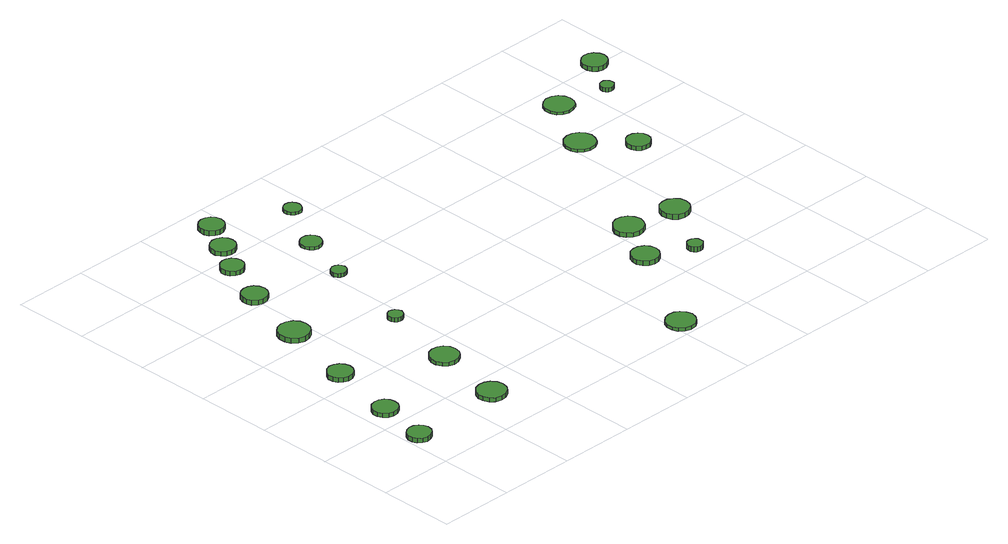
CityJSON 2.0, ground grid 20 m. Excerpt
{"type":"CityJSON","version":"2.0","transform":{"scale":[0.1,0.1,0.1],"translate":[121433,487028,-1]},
"CityObjects":{
"tree1":{"type":"SolitaryVegetationObject","attributes":{"function":"something"},"geometry":[{"type":"MultiSurface","lod":"1","boundaries":[[[0,1,2,3,4,5,6,7,8,9,10,11,12,13,14]],[[15,16,17,18,19,20,21,22,23,24,25,26,27,28,29]],[[0,29,28,1]],[[1,28,27,2]],[[2,27,26,3]],[[3,26,25,4]],[[4,25,24,5]],[[5,24,23,6]],[[6,23,22,7]],[[7,22,21,8]],[[8,21,20,9]],[[9,20,19,10]],[[10,19,18,11]],[[11,18,17,12]],[[12,17,16,13]],[[13,16,15,14]],[[14,15,29,0]]]}]},
"tree2":{"type":"SolitaryVegetationObject","attributes":{"function":"something"},"geometry":[{"type":"MultiSurface","lod":"1","boundaries":[[[30,31,32,33,34,35,36,37,38,39,40,41,42,43,44]],[[45,46,47,48,49,50,51,52,53,54,55,56,57,58,59]],[[30,59,58,31]],[[31,58,57,32]],[[32,57,56,33]],[[33,56,55,34]],[[34,55,54,35]],[[35,54,53,36]],[[36,53,52,37]],[[37,52,51,38]],[[38,51,50,39]],[[39,50,49,40]],[[40,49,48,41]],[[41,48,47,42]],[[42,47,46,43]],[[43,46,45,44]],[[44,45,59,30]]]}]},
"tree3":{"type":"SolitaryVegetationObject","attributes":{"function":"something"},"geometry":[{"type":"MultiSurface","lod":"1","boundaries":[[[60,61,62,63,64,65,66,67,68,69,70,71,72,73,74]],[[75,76,77,78,79,80,81,82,83,84,85,86,87,88,89]],[[60,89,88,61]],[[61,88,87,62]],[[62,87,86,63]],[[63,86,85,64]],[[64,85,84,65]],[[65,84,83,66]],[[66,83,82,67]],[[67,82,81,68]],[[68,81,80,69]],[[69,80,79,70]],[[70,79,78,71]],[[71,78,77,72]],[[72,77,76,73]],[[73,76,75,74]],[[74,75,89,60]]]}]},
"tree4":{"type":"SolitaryVegetationObject","attributes":{"function":"something"},"geometry":[{"type":"MultiSurface","lod":"1","boundaries":[[[90,91,92,93,94,95,96,97,98,99,100,101,102,103,104]],[[105,106,107,108,109,110,111,112,113,114,115,116,117,118,119]],[[90,119,118,91]],[[91,118,117,92]],[[92,117,116,93]],[[93,116,115,94]],[[94,115,114,95]],[[95,114,113,96]],[[96,113,112,97]],[[97,112,111,98]],[[98,111,110,99]],[[99,110,109,100]],[[100,109,108,101]],[[101,108,107,102]],[[102,107,106,103]],[[103,106,105,104]],[[104,105,119,90]]]}]},
"tree5":{"type":"SolitaryVegetationObject","attributes":{"function":"something"},"geometry":[{"type":"MultiSurface","lod":"1","boundaries":[[[120,121,122,123,124,125,126,127,128,129,130,131,132,133,134]],[[135,136,137,138,139,140,141,142,143,144,145,146,147,148,149]],[[120,149,148,121]],[[121,148,147,122]],[[122,147,146,123]],[[123,146,145,124]],[[124,145,144,125]],[[125,144,143,126]],[[126,143,142,127]],[[127,142,141,128]],[[128,141,140,129]],[[129,140,139,130]],[[130,139,138,131]],[[131,138,137,132]],[[132,137,136,133]],[[133,136,135,134]],[[134,135,149,120]]]}]},
"tree6":{"type":"SolitaryVegetationObject","attributes":{"function":"something"},"geometry":[{"type":"MultiSurface","lod":"1","boundaries":[[[150,151,152,153,154,155,156,157,158,159,160,161,162,163,164]],[[165,166,167,168,169,170,171,172,173,174,175,176,177,178,179]],[[150,179,178,151]],[[151,178,177,152]],[[152,177,176,153]],[[153,176,175,154]],[[154,175,174,155]],[[155,174,173,156]],[[156,173,172,157]],[[157,172,171,158]],[[158,171,170,159]],[[159,170,169,160]],[[160,169,168,161]],[[161,168,167,162]],[[162,167,166,163]],[[163,166,165,164]],[[164,165,179,150]]]}]},
"tree7":{"type":"SolitaryVegetationObject","attributes":{"function":"something"},"geometry":[{"type":"MultiSurface","lod":"1","boundaries":[[[180,181,182,183,184,185,186,187,188,189,190,191,192,193,194]],[[195,196,197,198,199,200,201,202,203,204,205,206,207,208,209]],[[180,209,208,181]],[[181,208,207,182]],[[182,207,206,183]],[[183,206,205,184]],[[184,205,204,185]],[[185,204,203,186]],[[186,203,202,187]],[[187,202,201,188]],[[188,201,200,189]],[[189,200,199,190]],[[190,199,198,191]],[[191,198,197,192]],[[192,197,196,193]],[[193,196,195,194]],[[194,195,209,180]]]}]},
"tree8":{"type":"SolitaryVegetationObject","attributes":{"function":"something"},"geometry":[{"type":"MultiSurface","lod":"1","boundaries":[[[210,211,212,213,214,215,216,217,218,219,220,221,222,223,224]],[[225,226,227,228,229,230,231,232,233,234,235,236,237,238,239]],[[210,239,238,211]],[[211,238,237,212]],[[212,237,236,213]],[[213,236,235,214]],[[214,235,234,215]],[[215,234,233,216]],[[216,233,232,217]],[[217,232,231,218]],[[218,231,230,219]],[[219,230,229,220]],[[220,229,228,221]],[[221,228,227,222]],[[222,227,226,223]],[[223,226,225,224]],[[224,225,239,210]]]}]},
"tree9":{"type":"SolitaryVegetationObject","attributes":{"function":"something"},"geometry":[{"type":"MultiSurface","lod":"1","boundaries":[[[240,241,242,243,244,245,246,247,248,249,250,251,252,253,254]],[[255,256,257,258,259,260,261,262,263,264,265,266,267,268,269]],[[240,269,268,241]],[[241,268,267,242]],[[242,267,266,243]],[[243,266,265,244]],[[244,265,264,245]],[[245,264,263,246]],[[246,263,262,247]],[[247,262,261,248]],[[248,261,260,249]],[[249,260,259,250]],[[250,259,258,251]],[[251,258,257,252]],[[252,257,256,253]],[[253,256,255,254]],[[254,255,269,240]]]}]},
"tree10":{"type":"SolitaryVegetationObject","attributes":{"function":"something"},"geometry":[{"type":"MultiSurface","lod":"1","boundaries":[[[270,271,272,273,274,275,276,277,278,279,280,281,282,283,284]],[[285,286,287,288,289,290,291,292,293,294,295,296,297,298,299]],[[270,299,298,271]],[[271,298,297,272]],[[272,297,296,273]],[[273,296,295,274]],[[274,295,294,275]],[[275,294,293,276]],[[276,293,292,277]],[[277,292,291,278]],[[278,291,290,279]],[[279,290,289,280]],[[280,289,288,281]],[[281,288,287,282]],[[282,287,286,283]],[[283,286,285,284]],[[284,285,299,270]]]}]},
"tree11":{"type":"SolitaryVegetationObject","attributes":{"function":"something"},"geometry":[{"type":"MultiSurface","lod":"1","boundaries":[[[300,301,302,303,304,305,306,307,308,309,310,311,312,313,314]],[[315,316,317,318,319,320,321,322,323,324,325,326,327,328,329]],[[300,329,328,301]],[[301,328,327,302]],[[302,327,326,303]],[[303,326,325,304]],[[304,325,324,305]],[[305,324,323,306]],[[306,323,322,307]],[[307,322,321,308]],[[308,321,320,309]],[[309,320,319,310]],[[310,319,318,311]],[[311,318,317,312]],[[312,317,316,313]],[[313,316,315,314]],[[314,315,329,300]]]}]},
"tree12":{"type":"SolitaryVegetationObject","attributes":{"function":"something"},"geometry":[{"type":"MultiSurface","lod":"1","boundaries":[[[330,331,332,333,334,335,336,337,338,339,340,341,342,343,344]],[[345,346,347,348,349,350,351,352,353,354,355,356,357,358,359]],[[330,359,358,331]],[[331,358,357,332]],[[332,357,356,333]],[[333,356,355,334]],[[334,355,354,335]],[[335,354,353,336]],[[336,353,352,337]],[[337,352,351,338]],[[338,351,350,339]],[[339,350,349,340]],[[340,349,348,341]],[[341,348,347,342]],[[342,347,346,343]],[[343,346,345,344]],[[344,345,359,330]]]}]},
"tree13":{"type":"SolitaryVegetationObject","attributes":{"function":"something"},"geometry":[{"type":"MultiSurface","lod":"1","boundaries":[[[360,361,362,363,364,365,366,367,368,369,370,371,372,373,374]],[[375,376,377,378,379,380,381,382,383,384,385,386,387,388,389]],[[360,389,388,361]],[[361,388,387,362]],[[362,387,386,363]],[[363,386,385,364]],[[364,385,384,365]],[[365,384,383,366]],[[366,383,382,367]],[[367,382,381,368]],[[368,381,380,369]],[[369,380,379,370]],[[370,379,378,371]],[[371,378,377,372]],[[372,377,376,373]],[[373,376,375,374]],[[374,375,389,360]]]}]},
"tree14":{"type":"SolitaryVegetationObject","attributes":{"function":"something"},"geometry":[{"type":"MultiSurface","lod":"1","boundaries":[[[390,391,392,393,394,395,396,397,398,399,400,401,402,403,404]],[[405,406,407,408,409,410,411,412,413,414,415,416,417,418,419]],[[390,419,418,391]],[[391,418,417,392]],[[392,417,416,393]],[[393,416,415,394]],[[394,415,414,395]],[[395,414,413,396]],[[396,413,412,397]],[[397,412,411,398]],[[398,411,410,399]],[[399,410,409,400]],[[400,409,408,401]],[[401,408,407,402]],[[402,407,406,403]],[[403,406,405,404]],[[404,405,419,390]]]}]},
"tree15":{"type":"SolitaryVegetationObject","attributes":{"function":"something"},"geometry":[{"type":"MultiSurface","lod":"1","boundaries":[[[420,421,422,423,424,425,426,427,428,429,430,431,432,433,434]],[[435,436,437,438,439,440,441,442,443,444,445,446,447,448,449]],[[420,449,448,421]],[[421,448,447,422]],[[422,447,446,423]],[[423,446,445,424]],[[424,445,444,425]],[[425,444,443,426]],[[426,443,442,427]],[[427,442,441,428]],[[428,441,440,429]],[[429,440,439,430]],[[430,439,438,431]],[[431,438,437,432]],[[432,437,436,433]],[[433,436,435,434]],[[434,435,449,420]]]}]},
"tree16":{"type":"SolitaryVegetationObject","attributes":{"function":"something"},"geometry":[{"type":"MultiSurface","lod":"1","boundaries":[[[450,451,452,453,454,455,456,457,458,459,460,461,462,463,464]],[[465,466,467,468,469,470,471,472,473,474,475,476,477,478,479]],[[450,479,478,451]],[[451,478,477,452]],[[452,477,476,453]],[[453,476,475,454]],[[454,475,474,455]],[[455,474,473,456]],[[456,473,472,457]],[[457,472,471,458]],[[458,471,470,459]],[[459,470,469,460]],[[460,469,468,461]],[[461,468,467,462]],[[462,467,466,463]],[[463,466,465,464]],[[464,465,479,450]]]}]},
"tree17":{"type":"SolitaryVegetationObject","attributes":{"function":"something"},"geometry":[{"type":"MultiSurface","lod":"1","boundaries":[[[480,481,482,483,484,485,486,487,488,489,490,491,492,493,494]],[[495,496,497,498,499,500,501,502,503,504,505,506,507,508,509]],[[480,509,508,481]],[[481,508,507,482]],[[482,507,506,483]],[[483,506,505,484]],[[484,505,504,485]],[[485,504,503,486]],[[486,503,502,487]],[[487,502,501,488]],[[488,501,500,489]],[[489,500,499,490]],[[490,499,498,491]],[[491,498,497,492]],[[492,497,496,493]],[[493,496,495,494]],[[494,495,509,480]]]}]},
"tree18":{"type":"SolitaryVegetationObject","attributes":{"function":"something"},"geometry":[{"type":"MultiSurface","lod":"1","boundaries":[[[510,511,512,513,514,515,516,517,518,519,520,521,522,523,524]],[[525,526,527,528,529,530,531,532,533,534,535,536,537,538,539]],[[510,539,538,511]],[[511,538,537,512]],[[512,537,536,513]],[[513,536,535,514]],[[514,535,534,515]],[[515,534,533,516]],[[516,533,532,517]],[[517,532,531,518]],[[518,531,530,519]],[[519,530,529,520]],[[520,529,528,521]],[[521,528,527,522]],[[522,527,526,523]],[[523,526,525,524]],[[524,525,539,510]]]}]},
"tree19":{"type":"SolitaryVegetationObject","attributes":{"function":"something"},"geometry":[{"type":"MultiSurface","lod":"1","boundaries":[[[540,541,542,543,544,545,546,547,548,549,550,551,552,553,554]],[[555,556,557,558,559,560,561,562,563,564,565,566,567,568,569]],[[540,569,568,541]],[[541,568,567,542]],[[542,567,566,543]],[[543,566,565,544]],[[544,565,564,545]],[[545,564,563,546]],[[546,563,562,547]],[[547,562,561,548]],[[548,561,560,549]],[[549,560,559,550]],[[550,559,558,551]],[[551,558,557,552]],[[552,557,556,553]],[[553,556,555,554]],[[554,555,569,540]]]}]},
"tree20":{"type":"SolitaryVegetationObject","attributes":{"function":"something"},"geometry":[{"type":"MultiSurface","lod":"1","boundaries":[[[570,571,572,573,574,575,576,577,578,579,580,581,582,583,584]],[[585,586,587,588,589,590,591,592,593,594,595,596,597,598,599]],[[570,599,598,571]],[[571,598,597,572]],[[572,597,596,573]],[[573,596,595,574]],[[574,595,594,575]],[[575,594,593,576]],[[576,593,592,577]],[[577,592,591,578]],[[578,591,590,579]],[[579,590,589,580]],[[580,589,588,581]],[[581,588,587,582]],[[582,587,586,583]],[[583,586,585,584]],[[584,585,599,570]]]}]},
"tree21":{"type":"SolitaryVegetationObject","attributes":{"function":"something"},"geometry":[{"type":"MultiSurface","lod":"1","boundaries":[[[600,601,602,603,604,605,606,607,608,609,610,611,612,613,614]],[[615,616,617,618,619,620,621,622,623,624,625,626,627,628,629]],[[600,629,628,601]],[[601,628,627,602]],[[602,627,626,603]],[[603,626,625,604]],[[604,625,624,605]],[[605,624,623,606]],[[606,623,622,607]],[[607,622,621,608]],[[608,621,620,609]],[[609,620,619,610]],[[610,619,618,611]],[[611,618,617,612]],[[612,617,616,613]],[[613,616,615,614]],[[614,615,629,600]]]}]},
"tree22":{"type":"SolitaryVegetationObject","attributes":{"function":"something"},"geometry":[{"type":"MultiSurface","lod":"1","boundaries":[[[630,631,632,633,634,635,636,637,638,639,640,641,642,643,644]],[[645,646,647,648,649,650,651,652,653,654,655,656,657,658,659]],[[630,659,658,631]],[[631,658,657,632]],[[632,657,656,633]],[[633,656,655,634]],[[634,655,654,635]],[[635,654,653,636]],[[636,653,652,637]],[[637,652,651,638]],[[638,651,650,639]],[[639,650,649,640]],[[640,649,648,641]],[[641,648,647,642]],[[642,647,646,643]],[[643,646,645,644]],[[644,645,659,630]]]}]},
"tree23":{"type":"SolitaryVegetationObject","attributes":{"function":"something"},"geometry":[{"type":"MultiSurface","lod":"1","boundaries":[[[660,661,662,663,664,665,666,667,668,669,670,671,672,673,674]],[[675,676,677,678,679,680,681,682,683,684,685,686,687,688,689]],[[660,689,688,661]],[[661,688,687,662]],[[662,687,686,663]],[[663,686,685,664]],[[664,685,684,665]],[[665,684,683,666]],[[666,683,682,667]],[[667,682,681,668]],[[668,681,680,669]],[[669,680,679,670]],[[670,679,678,671]],[[671,678,677,672]],[[672,677,676,673]],[[673,676,675,674]],[[674,675,689,660]]]}]},
"tree24":{"type":"SolitaryVegetationObject","attributes":{"function":"something"},"geometry":[{"type":"MultiSurface","lod":"1","boundaries":[[[690,691,692,693,694,695,696,697,698,699,700,701,702,703,704]],[[705,706,707,708,709,710,711,712,713,714,715,716,717,718,719]],[[690,719,718,691]],[[691,718,717,692]],[[692,717,716,693]],[[693,716,715,694]],[[694,715,714,695]],[[695,714,713,696]],[[696,713,712,697]],[[697,712,711,698]],[[698,711,710,699]],[[699,710,709,700]],[[700,709,708,701]],[[701,708,707,702]],[[702,707,706,703]],[[703,706,705,704]],[[704,705,719,690]]]}]}
},
"vertices":[
[69,124,18],[66,136,18],[59,146,18],[48,153,18],[35,154,18],[23,150,18],[13,142,18],[8,130,18],[8,117,18],[13,106,18],[23,97,18],[35,93,18],[48,95,18],[59,101,18],[66,111,18],[66,111,6],[59,101,6],[48,95,6],[35,93,6],[23,97,6],[13,106,6],[8,117,6],[8,130,6],[13,142,6],[23,150,6],[35,154,6],[48,153,6],[59,146,6],[66,136,6],[69,124,6],
[96,262,17],[94,275,17],[86,286,17],[74,293,17],[60,294,17],[47,290,17],[37,281,17],[31,268,17],[31,255,17],[37,242,17],[47,233,17],[60,229,17],[74,230,17],[86,237,17],[94,248,17],[94,248,6],[86,237,6],[74,230,6],[60,229,6],[47,233,6],[37,242,6],[31,255,6],[31,268,6],[37,281,6],[47,290,6],[60,294,6],[74,293,6],[86,286,6],[94,275,6],[96,262,6],
[135,447,18],[132,460,18],[124,471,18],[112,478,18],[99,480,18],[86,475,18],[76,466,18],[70,454,18],[70,440,18],[76,428,18],[86,419,18],[99,415,18],[112,416,18],[124,423,18],[132,434,18],[132,434,6],[124,423,6],[112,416,6],[99,415,6],[86,419,6],[76,428,6],[70,440,6],[70,454,6],[76,466,6],[86,475,6],[99,480,6],[112,478,6],[124,471,6],[132,460,6],[135,447,6],
[330,138,17],[327,153,17],[317,166,17],[304,173,17],[288,175,17],[273,170,17],[262,160,17],[255,145,17],[255,130,17],[262,115,17],[273,105,17],[288,100,17],[304,102,17],[317,109,17],[327,122,17],[327,122,6],[317,109,6],[304,102,6],[288,100,6],[273,105,6],[262,115,6],[255,130,6],[255,145,6],[262,160,6],[273,170,6],[288,175,6],[304,173,6],[317,166,6],[327,153,6],[330,138,6],
[192,648,23],[189,665,23],[179,678,23],[164,686,23],[148,688,23],[132,683,23],[119,672,23],[113,656,23],[113,640,23],[119,624,23],[132,613,23],[148,608,23],[164,610,23],[179,618,23],[189,632,23],[189,632,10],[179,618,10],[164,610,10],[148,608,10],[132,613,10],[119,624,10],[113,640,10],[113,656,10],[119,672,10],[132,683,10],[148,688,10],[164,686,10],[179,678,10],[189,665,10],[192,648,10],
[366,329,16],[363,344,16],[354,357,16],[341,364,16],[325,366,16],[310,361,16],[299,351,16],[292,336,16],[292,321,16],[299,307,16],[310,296,16],[325,291,16],[341,293,16],[354,301,16],[363,313,16],[363,313,6],[354,301,6],[341,293,6],[325,291,6],[310,296,6],[299,307,6],[292,321,6],[292,336,6],[299,351,6],[310,361,6],[325,366,6],[341,364,6],[354,357,6],[363,344,6],[366,329,6],
[238,830,22],[235,844,22],[227,855,22],[215,862,22],[201,863,22],[188,859,22],[177,850,22],[172,837,22],[172,823,22],[177,811,22],[188,801,22],[201,797,22],[215,799,22],[227,806,22],[235,817,22],[235,817,9],[227,806,9],[215,799,9],[201,797,9],[188,801,9],[177,811,9],[172,823,9],[172,837,9],[177,850,9],[188,859,9],[201,863,9],[215,862,9],[227,855,9],[235,844,9],[238,830,9],
[396,536,17],[394,544,17],[389,551,17],[382,555,17],[374,556,17],[366,553,17],[360,548,17],[357,541,17],[357,532,17],[360,525,17],[366,519,17],[374,517,17],[382,518,17],[389,522,17],[394,528,17],[394,528,6],[389,522,6],[382,518,6],[374,517,6],[366,519,6],[360,525,6],[357,532,6],[357,541,6],[360,548,6],[366,553,6],[374,556,6],[382,555,6],[389,551,6],[394,544,6],[396,536,6],
[293,961,18],[291,973,18],[283,984,18],[272,990,18],[260,991,18],[248,987,18],[239,979,18],[233,967,18],[233,955,18],[239,943,18],[248,935,18],[260,931,18],[272,932,18],[283,939,18],[291,949,18],[291,949,6],[283,939,6],[272,932,6],[260,931,6],[248,935,6],[239,943,6],[233,955,6],[233,967,6],[239,979,6],[248,987,6],[260,991,6],[272,990,6],[283,984,6],[291,973,6],[293,961,6],
[344,1040,18],[342,1053,18],[334,1064,18],[322,1071,18],[309,1072,18],[296,1068,18],[286,1059,18],[280,1047,18],[280,1033,18],[286,1021,18],[296,1012,18],[309,1008,18],[322,1009,18],[334,1016,18],[342,1027,18],[342,1027,6],[334,1016,6],[322,1009,6],[309,1008,6],[296,1012,6],[286,1021,6],[280,1033,6],[280,1047,6],[286,1059,6],[296,1068,6],[309,1072,6],[322,1071,6],[334,1064,6],[342,1053,6],[344,1040,6],
[446,772,16],[444,780,16],[439,787,16],[432,791,16],[424,792,16],[416,789,16],[410,784,16],[406,776,16],[406,768,16],[410,760,16],[416,755,16],[424,752,16],[432,753,16],[439,757,16],[444,764,16],[444,764,6],[439,757,6],[432,753,6],[424,752,6],[416,755,6],[410,760,6],[406,768,6],[406,776,6],[410,784,6],[416,789,6],[424,792,6],[432,791,6],[439,787,6],[444,780,6],[446,772,6],
[390,1123,19],[387,1136,19],[380,1147,19],[368,1153,19],[355,1155,19],[342,1151,19],[332,1142,19],[327,1130,19],[327,1116,19],[332,1104,19],[342,1095,19],[355,1091,19],[368,1092,19],[380,1099,19],[387,1110,19],[387,1110,6],[380,1099,6],[368,1092,6],[355,1091,6],[342,1095,6],[332,1104,6],[327,1116,6],[327,1130,6],[332,1142,6],[342,1151,6],[355,1155,6],[368,1153,6],[380,1147,6],[387,1136,6],[390,1123,6],
[501,910,14],[498,921,14],[491,930,14],[482,936,14],[470,937,14],[459,933,14],[451,926,14],[446,915,14],[446,904,14],[451,894,14],[459,886,14],[470,882,14],[482,884,14],[491,889,14],[498,899,14],[498,899,6],[491,889,6],[482,884,6],[470,882,6],[459,886,6],[451,894,6],[446,904,6],[446,915,6],[451,926,6],[459,933,6],[470,937,6],[482,936,6],[491,930,6],[498,921,6],[501,910,6],
[867,46,15],[863,61,15],[854,74,15],[841,82,15],[825,83,15],[810,79,15],[798,68,15],[792,54,15],[792,38,15],[798,24,15],[810,13,15],[825,9,15],[841,10,15],[854,18,15],[863,31,15],[863,31,6],[854,18,6],[841,10,6],[825,9,6],[810,13,6],[798,24,6],[792,38,6],[792,54,6],[798,68,6],[810,79,6],[825,83,6],[841,82,6],[854,74,6],[863,61,6],[867,46,6],
[573,1047,14],[571,1056,14],[566,1064,14],[558,1069,14],[548,1070,14],[539,1067,14],[532,1061,14],[528,1052,14],[528,1042,14],[532,1034,14],[539,1027,14],[548,1024,14],[558,1025,14],[566,1030,14],[571,1038,14],[571,1038,6],[566,1030,6],[558,1025,6],[548,1024,6],[539,1027,6],[532,1034,6],[528,1042,6],[528,1052,6],[532,1061,6],[539,1067,6],[548,1070,6],[558,1069,6],[566,1064,6],[571,1056,6],[573,1047,6],
[1004,302,26],[1001,317,26],[992,328,26],[979,336,26],[965,337,26],[951,333,26],[940,323,26],[934,309,26],[934,295,26],[940,281,26],[951,271,26],[965,267,26],[979,268,26],[992,276,26],[1001,288,26],[1001,288,14],[992,276,14],[979,268,14],[965,267,14],[951,271,14],[940,281,14],[934,295,14],[934,309,14],[940,323,14],[951,333,14],[965,337,14],[979,336,14],[992,328,14],[1001,317,14],[1004,302,14],
[1104,252,26],[1103,260,26],[1098,267,26],[1091,271,26],[1082,272,26],[1074,270,26],[1068,264,26],[1065,256,26],[1065,248,26],[1068,241,26],[1074,235,26],[1082,233,26],[1091,233,26],[1098,238,26],[1103,244,26],[1103,244,13],[1098,238,13],[1091,233,13],[1082,233,13],[1074,235,13],[1068,241,13],[1065,248,13],[1065,256,13],[1068,264,13],[1074,270,13],[1082,272,13],[1091,271,13],[1098,267,13],[1103,260,13],[1104,252,13],
[1081,428,19],[1077,444,19],[1068,457,19],[1054,465,19],[1038,467,19],[1023,462,19],[1011,451,19],[1004,436,19],[1004,420,19],[1011,406,19],[1023,395,19],[1038,390,19],[1054,392,19],[1068,400,19],[1077,413,19],[1077,413,7],[1068,400,7],[1054,392,7],[1038,390,7],[1023,395,7],[1011,406,7],[1004,420,7],[1004,436,7],[1011,451,7],[1023,462,7],[1038,467,7],[1054,465,7],[1068,457,7],[1077,444,7],[1081,428,7],
[1211,408,20],[1208,423,20],[1199,435,20],[1185,443,20],[1170,444,20],[1155,440,20],[1144,429,20],[1138,415,20],[1138,400,20],[1144,386,20],[1155,375,20],[1170,371,20],[1185,372,20],[1199,380,20],[1208,392,20],[1208,392,7],[1199,380,7],[1185,372,7],[1170,371,7],[1155,375,7],[1144,386,7],[1138,400,7],[1138,415,7],[1144,429,7],[1155,440,7],[1170,444,7],[1185,443,7],[1199,435,7],[1208,423,7],[1211,408,7],
[1275,780,13],[1271,796,13],[1262,809,13],[1247,817,13],[1231,819,13],[1215,814,13],[1203,803,13],[1196,788,13],[1196,772,13],[1203,757,13],[1215,746,13],[1231,741,13],[1247,742,13],[1262,750,13],[1271,764,13],[1271,764,6],[1262,750,6],[1247,742,6],[1231,741,6],[1215,746,6],[1203,757,6],[1196,772,6],[1196,788,6],[1203,803,6],[1215,814,6],[1231,819,6],[1247,817,6],[1262,809,6],[1271,796,6],[1275,780,6],
[1361,682,17],[1359,695,17],[1351,705,17],[1340,712,17],[1327,713,17],[1315,709,17],[1306,700,17],[1300,689,17],[1300,676,17],[1306,664,17],[1315,656,17],[1327,652,17],[1340,653,17],[1351,660,17],[1359,670,17],[1359,670,6],[1351,660,6],[1340,653,6],[1327,652,6],[1315,656,6],[1306,664,6],[1300,676,6],[1300,689,6],[1306,700,6],[1315,709,6],[1327,713,6],[1340,712,6],[1351,705,6],[1359,695,6],[1361,682,6],
[1357,932,13],[1354,947,13],[1345,960,13],[1331,968,13],[1315,970,13],[1300,965,13],[1288,954,13],[1282,940,13],[1282,924,13],[1288,909,13],[1300,899,13],[1315,894,13],[1331,896,13],[1345,903,13],[1354,916,13],[1354,916,6],[1345,903,6],[1331,896,6],[1315,894,6],[1300,899,6],[1288,909,6],[1282,924,6],[1282,940,6],[1288,954,6],[1300,965,6],[1315,970,6],[1331,968,6],[1345,960,6],[1354,947,6],[1357,932,6],
[1475,911,16],[1474,918,16],[1469,924,16],[1463,928,16],[1455,928,16],[1448,926,16],[1443,921,16],[1440,914,16],[1440,907,16],[1443,900,16],[1448,895,16],[1455,893,16],[1463,894,16],[1469,898,16],[1474,904,16],[1474,904,6],[1469,898,6],[1463,894,6],[1455,893,6],[1448,895,6],[1443,900,6],[1440,907,6],[1440,914,6],[1443,921,6],[1448,926,6],[1455,928,6],[1463,928,6],[1469,924,6],[1474,918,6],[1475,911,6],
[1545,1006,18],[1542,1019,18],[1534,1030,18],[1522,1037,18],[1509,1038,18],[1496,1034,18],[1486,1025,18],[1481,1013,18],[1481,999,18],[1486,987,18],[1496,978,18],[1509,974,18],[1522,975,18],[1534,982,18],[1542,993,18],[1542,993,6],[1534,982,6],[1522,975,6],[1509,974,6],[1496,978,6],[1486,987,6],[1481,999,6],[1481,1013,6],[1486,1025,6],[1496,1034,6],[1509,1038,6],[1522,1037,6],[1534,1030,6],[1542,1019,6],[1545,1006,6]
]}
